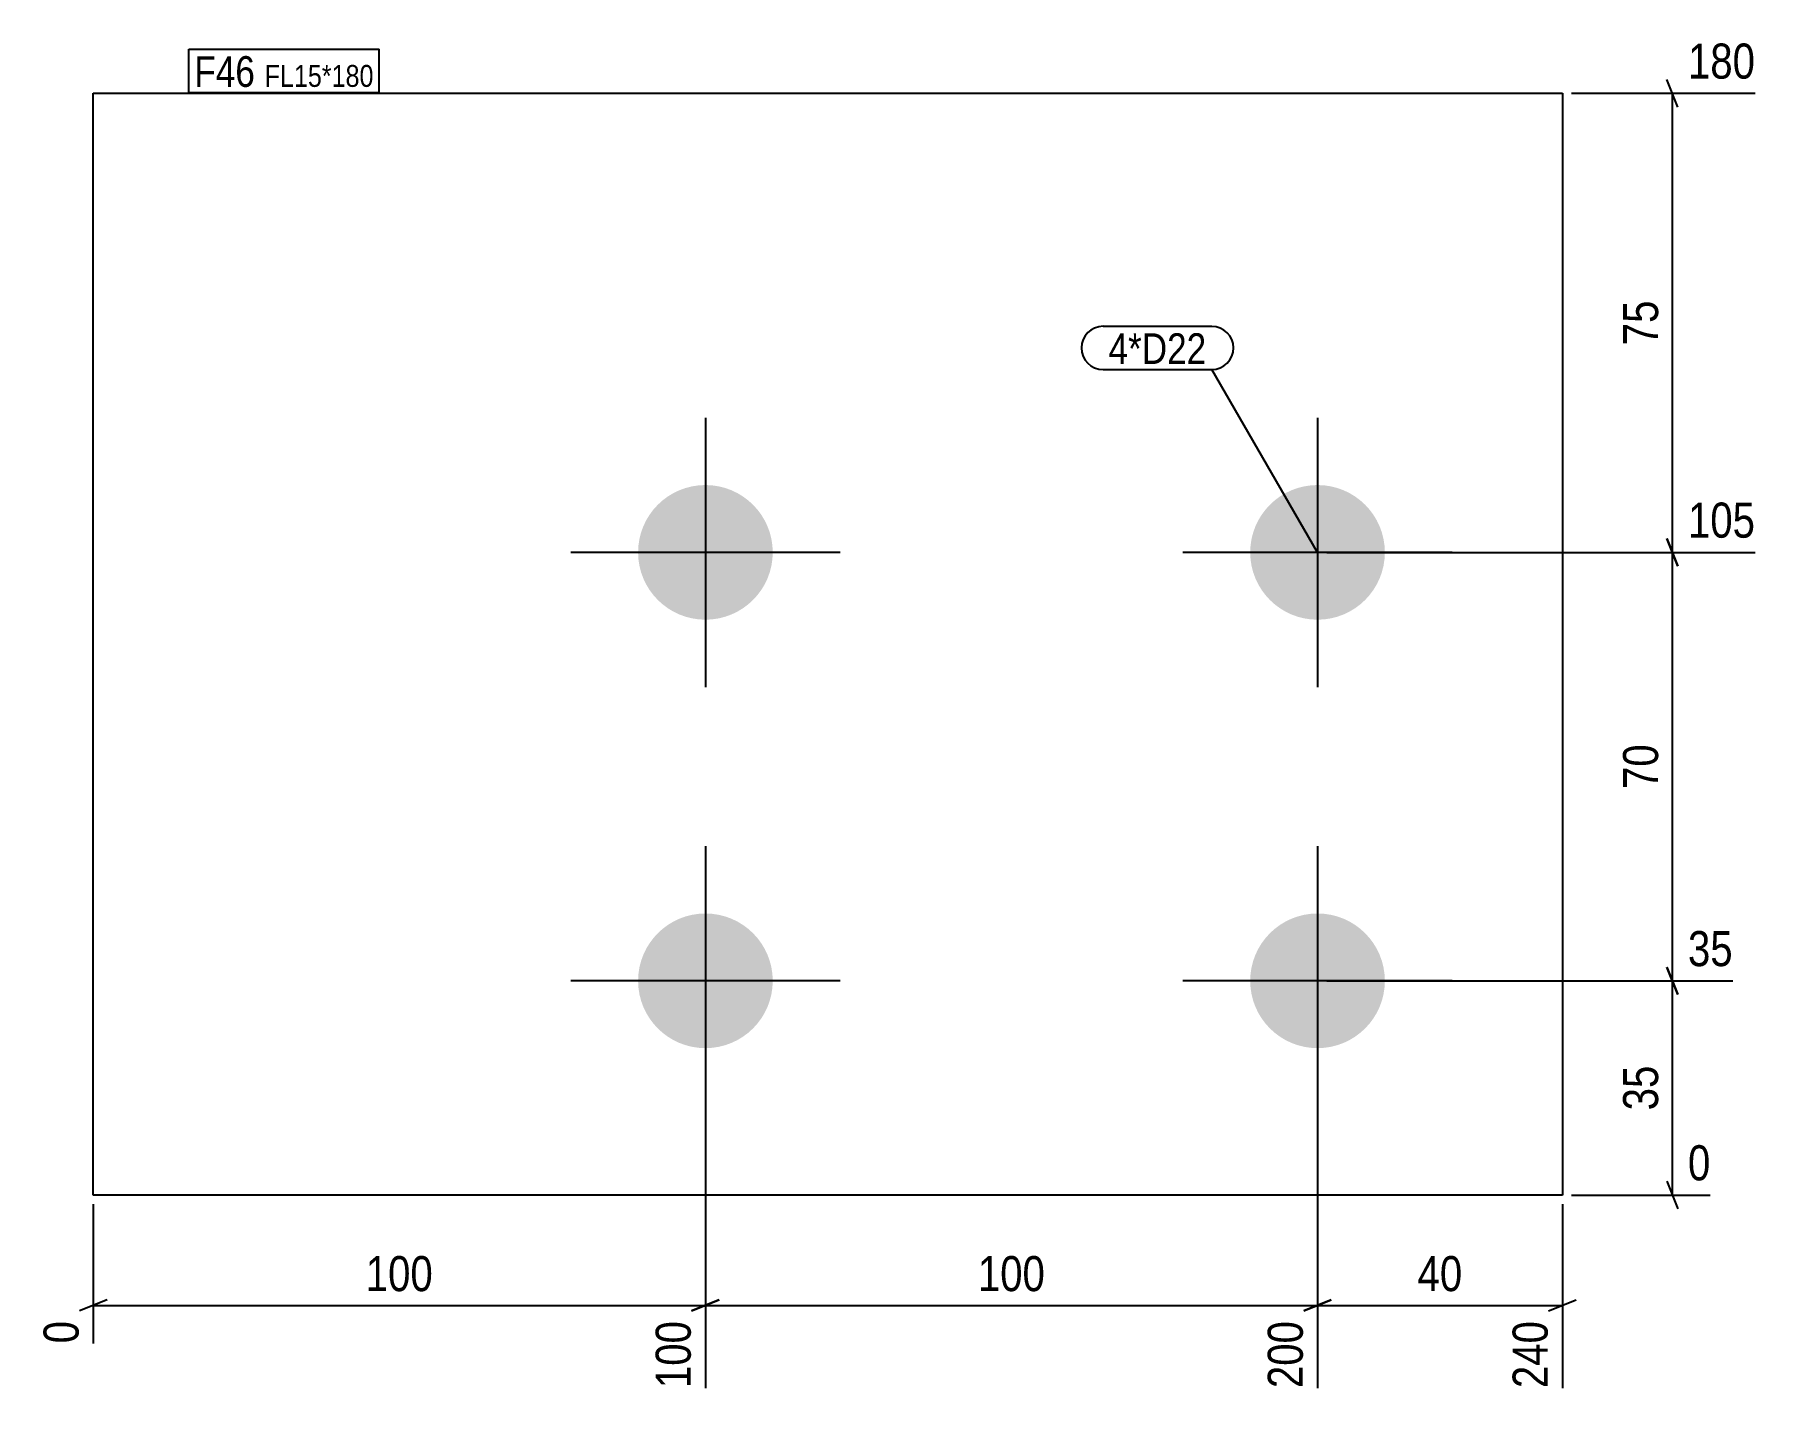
# Model space of a CAD drawing. Header units: millimetres. Extents: x 3 to 286, y 3 to 226.
import ezdxf

# ---------------------------------------------------------------- set-up
doc = ezdxf.new("R2010")
doc.units = ezdxf.units.MM
for name, color, linetype in [('MÅLSÆTNING', 7, 'Continuous'), ('STÅL', 7, 'Continuous'), ('TEKST', 7, 'Continuous')]:
    doc.layers.add(name, color=color, linetype=linetype)
doc.styles.add('Arial Narrow', font='ARIALN.TTF', dxfattribs={"height": 0.2})

msp = doc.modelspace()

# ---------------------------------------------------------------- hatches: boundary and pattern name
at = {"layer": 'STÅL', "linetype": 'Continuous'}
for points in [[(123.9, 141.04, -1), (101.9, 141.04, -1)], [(223.9, 141.04, -1), (201.9, 141.04, -1)], [(123.9, 71.04, -1), (101.9, 71.04, -1)], [(223.9, 71.04, -1), (201.9, 71.04, -1)]]:
    msp.add_hatch(color=3, dxfattribs=at).paths.add_polyline_path(points)

# ---------------------------------------------------------------- linework, layer by layer
at = {"layer": 'MÅLSÆTNING', "color": 7, "linetype": 'Continuous'}
for p, q in [((271.77, 213.79), (269.97, 218.29)), ((254.4, 216.04), (284.39, 216.04)), ((270.87, 141.04), (270.87, 216.04)), ((269.97, 143.29), (271.77, 138.79)), ((271.77, 138.79), (269.97, 143.29)), ((214.4, 141.04), (284.39, 141.04)), ((214.4, 141.04), (284.39, 141.04)), ((270.87, 71.04), (270.87, 141.04)), ((214.4, 71.04), (280.73, 71.04)), ((214.4, 71.04), (280.73, 71.04)), ((269.97, 73.29), (271.77, 68.79)), ((271.77, 68.79), (269.97, 73.29)), ((270.87, 36.04), (270.87, 71.04)), ((112.9, 69.54), (112.9, 4.5)), ((212.9, 69.54), (212.9, 4.5)), ((212.9, 69.54), (212.9, 4.5)), ((269.97, 38.29), (271.77, 33.79)), ((12.9, 34.54), (12.9, 11.81)), ((252.9, 34.54), (252.9, 4.5)), ((254.4, 36.04), (277.07, 36.04)), ((15.15, 18.92), (10.65, 17.12)), ((12.9, 18.02), (112.9, 18.02)), ((110.65, 17.12), (115.15, 18.92)), ((215.15, 18.92), (210.65, 17.12)), ((210.65, 17.12), (215.15, 18.92)), ((212.9, 18.02), (252.9, 18.02)), ((250.65, 17.12), (255.15, 18.92))]:
    msp.add_line(p, q, dxfattribs=at)
at = {"layer": 'STÅL', "color": 2, "linetype": 'Continuous'}
for p, q in [((12.9, 216.04), (252.9, 216.04)), ((12.9, 36.04), (12.9, 216.04)), ((252.9, 216.04), (252.9, 36.04)), ((252.9, 36.04), (12.9, 36.04))]:
    msp.add_line(p, q, dxfattribs=at)
at = {"layer": 'STÅL', "color": 3, "linetype": 'Continuous'}
for p, q in [((112.9, 163.04), (112.9, 119.04)), ((212.9, 163.04), (212.9, 119.04)), ((134.9, 141.04), (90.9, 141.04)), ((234.9, 141.04), (190.9, 141.04)), ((112.9, 93.04), (112.9, 49.04)), ((212.9, 93.04), (212.9, 49.04)), ((134.9, 71.04), (90.9, 71.04)), ((234.9, 71.04), (190.9, 71.04))]:
    msp.add_line(p, q, dxfattribs=at)

# ---------------------------------------------------------------- wipeouts: each hides what was drawn before it
at = {"color": 0}
msp.add_wipeout([(194.75, 171.82), (194.75, 177.07), (178.76, 177.07), (178.76, 171.82)], dxfattribs=at).dxf.layer = 'TEKST'

# ---------------------------------------------------------------- next in the draw order: wipeouts: each hides what was drawn before it
at = {"color": 0, "linetype": 'Continuous'}
for points in [[(285.59, 217.24), (285.59, 225.64), (272.22, 225.64), (272.22, 217.24)], [(285.59, 142.24), (285.59, 150.64), (272.22, 150.64), (272.22, 142.24)], [(281.93, 72.24), (281.93, 80.64), (272.22, 80.64), (272.22, 72.24)], [(278.27, 37.24), (278.27, 45.64), (272.22, 45.64), (272.22, 37.24)], [(11.7, 16.67), (3.3, 16.67), (3.3, 10.61), (11.7, 10.61)], [(111.7, 16.67), (103.3, 16.67), (103.3, 3.3), (111.7, 3.3)], [(251.7, 16.67), (243.3, 16.67), (243.3, 3.3), (251.7, 3.3)]]:
    msp.add_wipeout(points, dxfattribs=at).dxf.layer = 'MÅLSÆTNING'
at = {"color": 0}
for points, layer in [([(269.74, 183.39), (261.34, 183.39), (261.34, 173.68), (269.74, 173.68)], 'MÅLSÆTNING'), ([(269.74, 110.89), (261.34, 110.89), (261.34, 101.18), (269.74, 101.18)], 'MÅLSÆTNING'), ([(269.74, 58.39), (261.34, 58.39), (261.34, 48.68), (269.74, 48.68)], 'MÅLSÆTNING'), ([(69.58, 19.14), (69.58, 27.54), (56.21, 27.54), (56.21, 19.14)], 'MÅLSÆTNING'), ([(237.75, 19.14), (237.75, 27.54), (228.04, 27.54), (228.04, 19.14)], 'MÅLSÆTNING'), ([(39.31, 217.09), (39.31, 222.34), (29.4, 222.34), (29.4, 217.09)], 'TEKST'), ([(58.7, 217.09), (58.7, 220.84), (40.89, 220.84), (40.89, 217.09)], 'TEKST'), ([(194.75, 171.82), (194.75, 177.07), (178.76, 177.07), (178.76, 171.82)], 'TEKST')]:
    msp.add_wipeout(points, dxfattribs=at).dxf.layer = layer

# ---------------------------------------------------------------- next in the draw order: linework, layer by layer
at = {"layer": 'MÅLSÆTNING', "color": 7, "linetype": 'Continuous'}
for p, q in [((112.9, 69.54), (112.9, 4.5)), ((115.15, 18.92), (110.65, 17.12)), ((112.9, 18.02), (212.9, 18.02))]:
    msp.add_line(p, q, dxfattribs=at)
at = {"layer": 'TEKST', "color": 7, "linetype": 'Continuous'}
for p, q in [((177.86, 177.97), (195.65, 177.97)), ((177.86, 170.92), (195.65, 170.92)), ((212.9, 141.04), (195.65, 170.92))]:
    msp.add_line(p, q, dxfattribs=at)
for centre, radius, start, end in [((177.86, 174.44), 3.53, 90, 270), ((195.65, 174.44), 3.52, 270, 90)]:
    msp.add_arc(centre, radius, start, end, dxfattribs=at)

# ---------------------------------------------------------------- next in the draw order: texts
at = {"layer": 'MÅLSÆTNING', "color": 3, "linetype": 'Continuous', "style": 'Arial Narrow'}
for s, height, p in [('180', 5.727, (273.42, 218.44)), ('105', 5.727, (273.42, 143.44)), ('35', 5.727, (273.42, 73.44)), ('0', 5.73, (273.42, 38.44))]:
    msp.add_text(s, height=height, dxfattribs=at).set_placement(p)
at = {"layer": 'MÅLSÆTNING', "color": 3, "style": 'Arial Narrow'}
for s, p in [('75', (268.54, 174.88)), ('70', (268.54, 102.38)), ('35', (268.54, 49.88))]:
    msp.add_text(s, height=5.727, rotation=90.0002, dxfattribs=at).set_placement(p)
for s, p in [('100', (57.41, 20.34)), ('40', (229.24, 20.34))]:
    msp.add_text(s, height=5.727, dxfattribs=at).set_placement(p)
at = {"layer": 'MÅLSÆTNING', "color": 3, "linetype": 'Continuous', "style": 'Arial Narrow'}
for s, height, p in [('0', 5.73, (10.5, 11.81)), ('100', 5.727, (110.5, 4.5)), ('240', 5.727, (250.5, 4.5))]:
    msp.add_text(s, height=height, rotation=90.0002, dxfattribs=at).set_placement(p)
at = {"layer": 'TEKST', "color": 3, "style": 'Arial Narrow'}
msp.add_text('4*D22', height=5.011, dxfattribs=at).set_placement((178.76, 171.82))

# ---------------------------------------------------------------- next in the draw order: wipeouts: each hides what was drawn before it
at = {"color": 0}
for points in [[(39.31, 217.09), (39.31, 222.34), (29.4, 222.34), (29.4, 217.09)], [(58.7, 217.09), (58.7, 220.84), (40.89, 220.84), (40.89, 217.09)]]:
    msp.add_wipeout(points, dxfattribs=at).dxf.layer = 'TEKST'

# ---------------------------------------------------------------- next in the draw order: linework, layer by layer
at = {"layer": 'TEKST', "color": 7, "linetype": 'Continuous'}
for p, q in [((28.5, 223.24), (59.6, 223.24)), ((28.5, 216.19), (28.5, 223.24)), ((59.6, 216.19), (59.6, 223.24)), ((28.5, 216.19), (59.6, 216.19))]:
    msp.add_line(p, q, dxfattribs=at)

# ---------------------------------------------------------------- next in the draw order: texts
at = {"layer": 'TEKST', "color": 3, "style": 'Arial Narrow'}
for s, height, p in [('F46', 5.011, (29.4, 217.09)), ('FL15*180', 3.579, (40.89, 217.09))]:
    msp.add_text(s, height=height, dxfattribs=at).set_placement(p)

# ---------------------------------------------------------------- next in the draw order: wipeouts: each hides what was drawn before it
at = {"color": 0}
msp.add_wipeout([(169.58, 19.14), (169.58, 27.54), (156.21, 27.54), (156.21, 19.14)], dxfattribs=at).dxf.layer = 'MÅLSÆTNING'
at = {"color": 0, "linetype": 'Continuous'}
msp.add_wipeout([(211.7, 16.67), (203.3, 16.67), (203.3, 3.3), (211.7, 3.3)], dxfattribs=at).dxf.layer = 'MÅLSÆTNING'

# ---------------------------------------------------------------- next in the draw order: texts
at = {"layer": 'MÅLSÆTNING', "color": 3, "style": 'Arial Narrow'}
msp.add_text('100', height=5.727, dxfattribs=at).set_placement((157.41, 20.34))
at = {"layer": 'MÅLSÆTNING', "color": 3, "linetype": 'Continuous', "style": 'Arial Narrow'}
msp.add_text('200', height=5.727, rotation=90.0002, dxfattribs=at).set_placement((210.5, 4.5))

doc.saveas('drawing.dxf')
